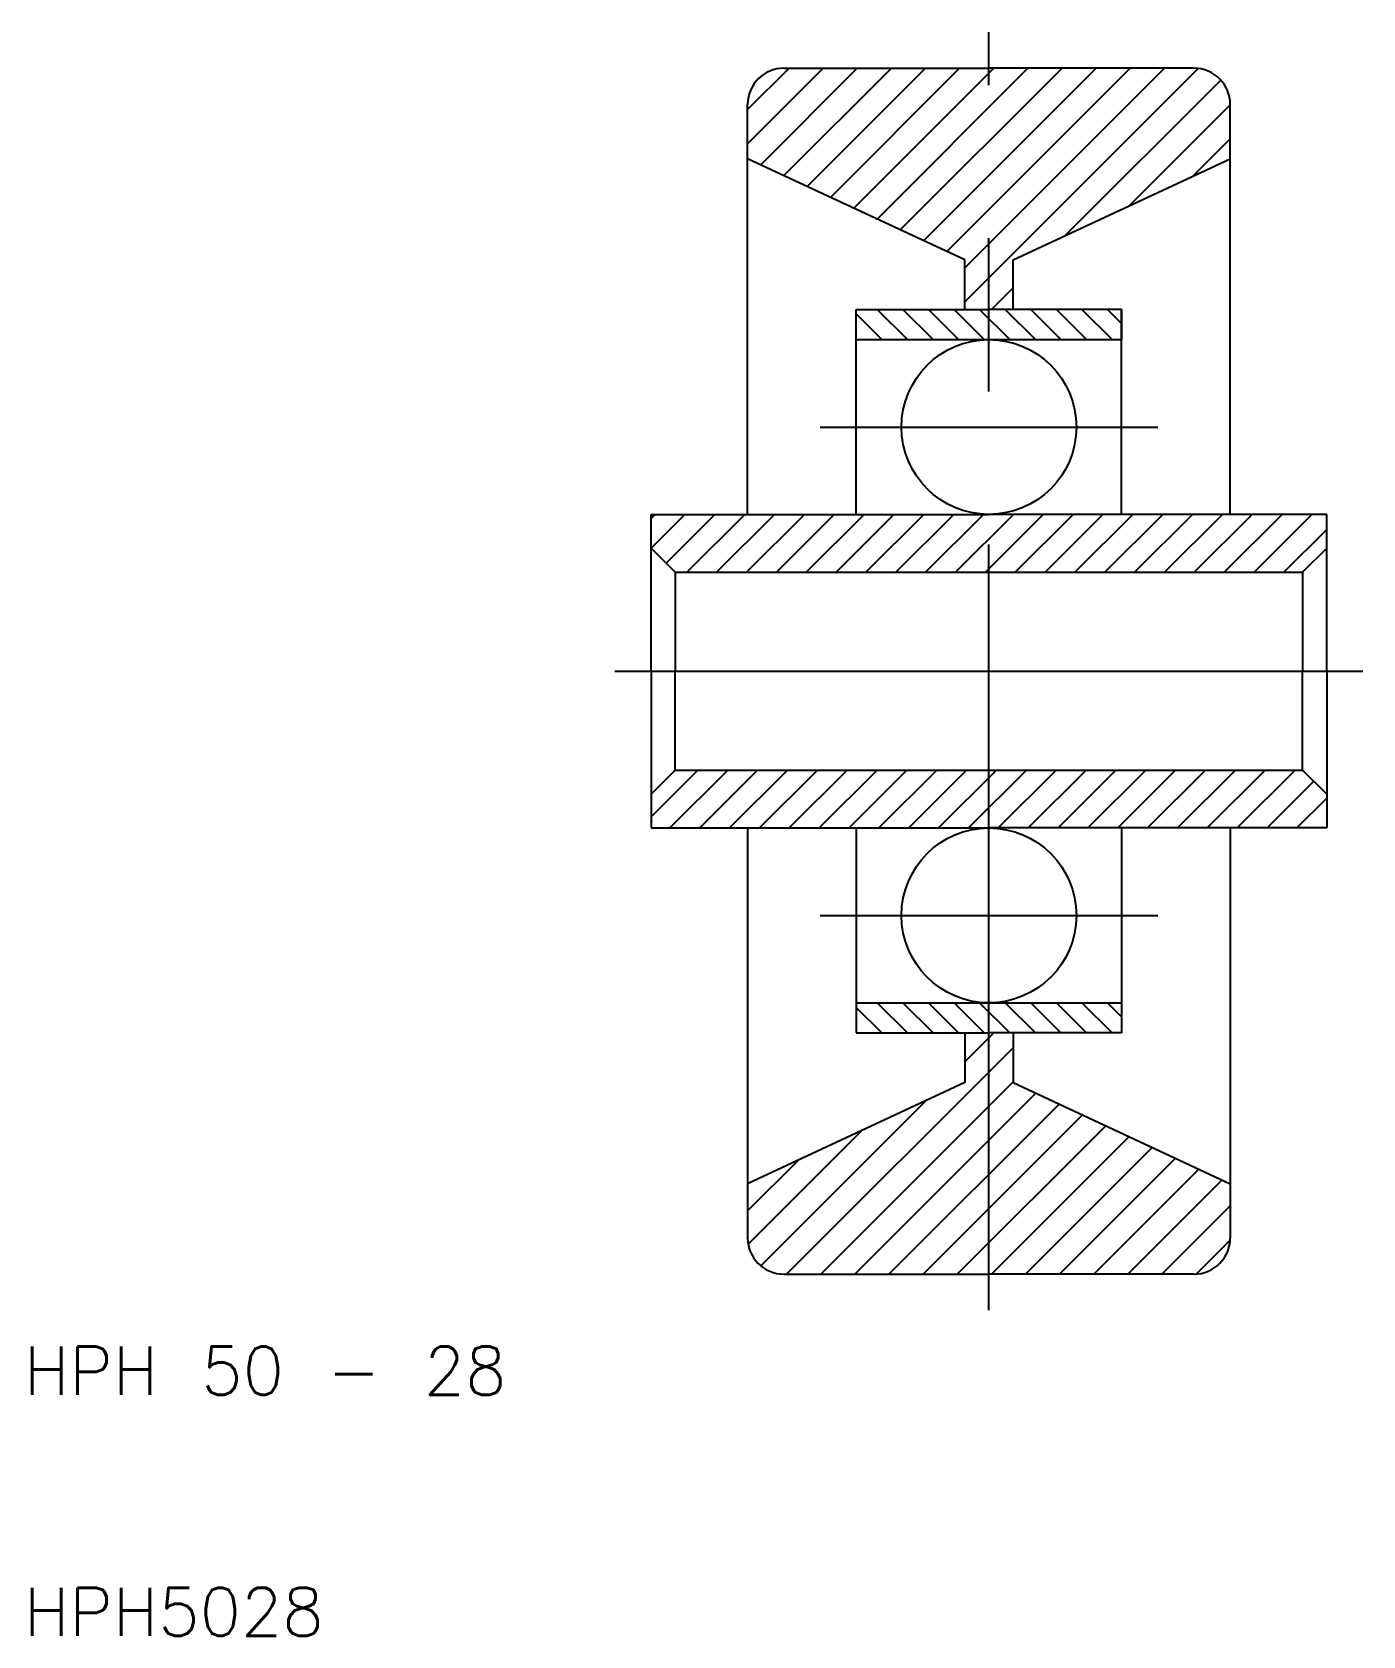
# Model space of a CAD drawing. Extents: x 10.3 to 65.5, y 10 to 76.5.
import ezdxf

# ---------------------------------------------------------------- set-up
doc = ezdxf.new("R2010")
doc.units = 0
doc.linetypes.add('CENTER', pattern=[50.8, 31.75, -6.35, 6.35, -6.35])
doc.layers.get('0').update_dxf_attribs({"linetype": 'CONTINUOUS'})
doc.layers.add('CENTER', color=1, linetype='CENTER')
doc.styles.get("Standard").update_dxf_attribs({"font": 'txt.shx'})

msp = doc.modelspace()

# ---------------------------------------------------------------- linework, layer by layer
at = {"color": 3, "linetype": 'CONTINUOUS'}
for p, q in [((40, 71.87), (43.13, 75)), ((40, 73.284), (41.716, 75)), ((40.542, 70.997), (44.544, 75)), ((41.506, 70.548), (45.958, 75)), ((42.471, 70.098), (47.373, 75)), ((43.435, 69.648), (48.787, 75)), ((44.399, 69.198), (50.201, 75)), ((45.364, 68.749), (51.615, 75)), ((46.328, 68.299), (53.029, 75)), ((47.293, 67.849), (54.444, 75)), ((48.257, 67.4), (55.858, 75)), ((49, 66.728), (57.272, 75)), ((49, 65.314), (58.676, 74.99)), ((53.162, 68.061), (59.61, 74.509)), ((55.812, 69.297), (60, 73.485)), ((58.462, 70.533), (60, 72.071)), ((50.101, 65), (51, 65.899)), ((44.5, 64.811), (45.561, 63.75)), ((45.371, 65), (46.621, 63.75)), ((46.432, 65), (47.682, 63.75)), ((47.493, 65), (48.743, 63.75)), ((48.553, 65), (49.803, 63.75)), ((49.614, 65), (50.864, 63.75)), ((50.675, 65), (51.925, 63.75)), ((51.735, 65), (52.985, 63.75)), ((52.796, 65), (54.046, 63.75)), ((53.857, 65), (55.107, 63.75)), ((54.917, 65), (55.5, 64.417)), ((36, 56.335), (36.165, 56.5)), ((36.001, 55.099), (37.402, 56.5)), ((36.62, 54.48), (38.639, 56.5)), ((37.477, 54.1), (39.877, 56.5)), ((38.714, 54.1), (41.114, 56.5)), ((39.952, 54.1), (42.352, 56.5)), ((41.189, 54.1), (43.589, 56.5)), ((42.427, 54.1), (44.827, 56.5)), ((43.664, 54.1), (46.064, 56.5)), ((44.902, 54.1), (47.302, 56.5)), ((46.139, 54.1), (48.539, 56.5)), ((47.376, 54.1), (49.776, 56.5)), ((48.614, 54.1), (51.014, 56.5)), ((49.851, 54.1), (52.251, 56.5)), ((51.089, 54.1), (53.489, 56.5)), ((52.326, 54.1), (54.726, 56.5)), ((53.564, 54.1), (55.964, 56.5)), ((54.801, 54.1), (57.201, 56.5)), ((56.038, 54.1), (58.438, 56.5)), ((57.276, 54.1), (59.676, 56.5)), ((58.513, 54.1), (60.913, 56.5)), ((59.751, 54.1), (62.151, 56.5)), ((60.988, 54.1), (63.388, 56.5)), ((62.226, 54.1), (64, 55.874)), ((36, 43.961), (37.939, 45.9)), ((36.776, 43.5), (39.176, 45.9)), ((38.014, 43.5), (40.414, 45.9)), ((39.251, 43.5), (41.651, 45.9)), ((40.489, 43.5), (42.889, 45.9)), ((41.726, 43.5), (44.126, 45.9)), ((42.964, 43.5), (45.364, 45.9)), ((44.201, 43.5), (46.601, 45.9)), ((45.438, 43.5), (47.838, 45.9)), ((46.676, 43.5), (49.076, 45.9)), ((47.913, 43.5), (50.313, 45.9)), ((49.151, 43.5), (51.551, 45.9)), ((50.388, 43.5), (52.788, 45.9)), ((51.626, 43.5), (54.026, 45.9)), ((52.863, 43.5), (55.263, 45.9)), ((54.101, 43.5), (56.501, 45.9)), ((55.338, 43.5), (57.738, 45.9)), ((56.575, 43.5), (58.975, 45.9)), ((57.813, 43.5), (60.213, 45.9)), ((59.05, 43.5), (61.45, 45.9)), ((60.288, 43.5), (62.688, 45.9)), ((61.525, 43.5), (63.463, 45.437)), ((62.763, 43.5), (64, 44.737)), ((44.5, 36.061), (45.561, 35)), ((45.371, 36.25), (46.621, 35)), ((46.432, 36.25), (47.682, 35)), ((47.493, 36.25), (48.743, 35)), ((48.553, 36.25), (49.803, 35)), ((49.614, 36.25), (50.864, 35)), ((50.675, 36.25), (51.925, 35)), ((51.735, 36.25), (52.985, 35)), ((52.796, 36.25), (54.046, 35)), ((53.857, 36.25), (55.107, 35)), ((54.917, 36.25), (55.5, 35.667)), ((49, 33.799), (50.201, 35)), ((41.615, 25), (51, 34.385)), ((43.029, 25), (51, 32.971)), ((40.545, 25.344), (47.403, 32.202)), ((44.444, 25), (51.948, 32.505)), ((45.858, 25), (52.913, 32.055)), ((47.272, 25), (53.877, 31.605)), ((40.023, 26.237), (44.753, 30.966)), ((48.686, 25), (54.842, 31.155)), ((50.101, 25), (55.806, 30.706)), ((51.515, 25), (56.771, 30.256)), ((40, 27.627), (42.103, 29.731)), ((52.929, 25), (57.735, 29.806)), ((54.343, 25), (58.7, 29.356)), ((55.757, 25), (59.664, 28.907)), ((57.172, 25), (60, 27.828)), ((58.588, 25.003), (59.997, 26.412))]:
    msp.add_line(p, q, dxfattribs=at)
at = {"color": 7, "linetype": 'CONTINUOUS'}
for p, q in [((41.5, 75), (50, 75)), ((58.5, 75), (50, 75)), ((40, 56.5), (40, 73.5)), ((60, 56.5), (60, 73.5)), ((49, 67.053), (40, 71.25)), ((51, 67.053), (60, 71.25)), ((49, 65), (49, 67.053)), ((51, 65), (51, 67.053)), ((44.5, 65), (50, 65)), ((44.5, 56.5), (44.5, 65)), ((55.5, 65), (50, 65)), ((55.5, 65), (55.5, 63.75)), ((55.5, 56.5), (55.5, 65)), ((44.5, 63.75), (55.5, 63.75)), ((36, 50), (36, 56.5)), ((36, 56.5), (40, 56.5)), ((40, 56.5), (50, 56.5)), ((60, 56.5), (50, 56.5)), ((64, 56.5), (60, 56.5)), ((64, 50), (64, 56.5)), ((36, 55.1), (37, 54.1)), ((64, 55.1), (63, 54.1)), ((37, 54.1), (37, 50)), ((37, 54.1), (63, 54.1)), ((63, 54.1), (63, 50)), ((36, 50), (36, 43.5)), ((37, 45.9), (37, 50)), ((63, 45.9), (63, 50)), ((64, 50), (64, 43.5)), ((36, 44.9), (37, 45.9)), ((37, 45.9), (63, 45.9)), ((64, 44.9), (63, 45.9)), ((36, 43.5), (40, 43.5)), ((40, 43.5), (50, 43.5)), ((40, 43.5), (40, 26.5)), ((44.5, 43.5), (44.5, 35)), ((60, 43.5), (50, 43.5)), ((55.5, 43.5), (55.5, 35)), ((60, 43.5), (60, 26.5)), ((64, 43.5), (60, 43.5)), ((44.5, 36.25), (55.5, 36.25)), ((44.5, 35), (50, 35)), ((49, 35), (49, 32.947)), ((55.5, 35), (50, 35)), ((51, 35), (51, 32.947)), ((49, 32.947), (40, 28.75)), ((51, 32.947), (60, 28.75)), ((41.5, 25), (50, 25)), ((58.5, 25), (50, 25))]:
    msp.add_line(p, q, dxfattribs=at)
for centre in [(50, 60.125), (50, 39.875)]:
    msp.add_circle(centre, 3.625, dxfattribs=at)
for centre, start, end in [((41.5, 73.5), 90, 180), ((58.5, 73.5), 0, 90), ((41.5, 26.5), 180, 270), ((58.5, 26.5), 270, 0)]:
    msp.add_arc(centre, 1.5, start, end, dxfattribs=at)
at = {"layer": 'CENTER', "color": 1, "linetype": 'CENTER'}
for p, q in [((50, 23.5), (50, 76.5)), ((43, 60.125), (57, 60.125)), ((34.5, 50), (65.5, 50)), ((43, 39.875), (57, 39.875))]:
    msp.add_line(p, q, dxfattribs=at)

# ---------------------------------------------------------------- texts
at = {"color": 7, "linetype": 'CONTINUOUS'}
for s, p in [('HPH 50 - 28', (10, 20)), ('HPH5028', (10, 10))]:
    msp.add_text(s, height=2, dxfattribs=at).set_placement(p)

doc.saveas('drawing.dxf')
